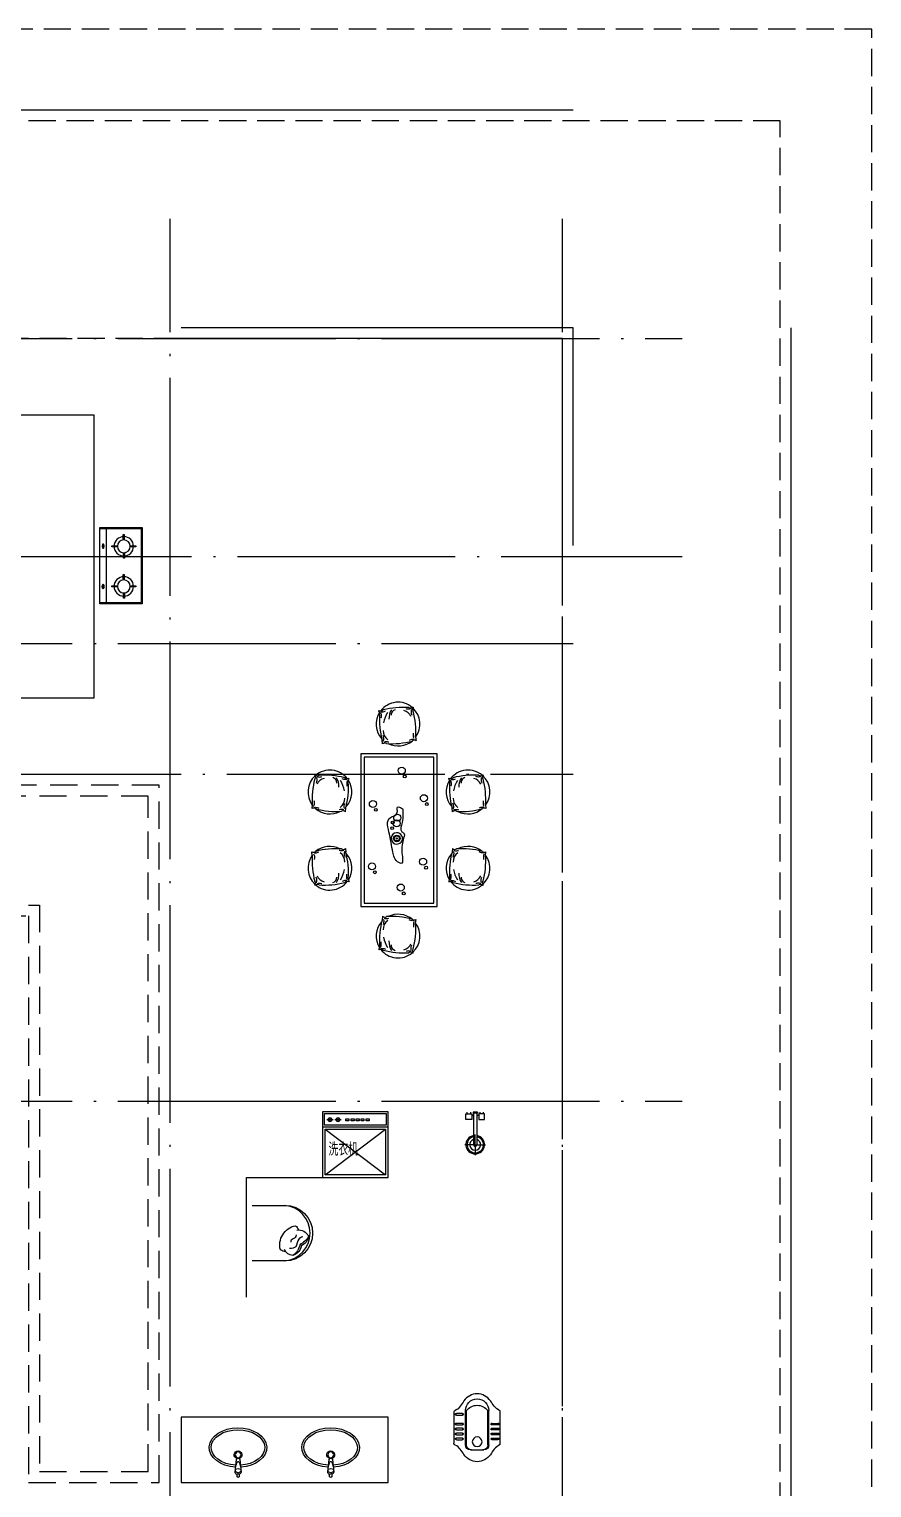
# Model space of a CAD drawing. Extents: x 12372 to 35552, y 13701 to 37581.
# Drawn here: x 27819 to 35552, y 24191 to 37581 of the extents above; entities that cross this region are included whole.
import ezdxf

# ---------------------------------------------------------------- set-up
doc = ezdxf.new("R2010")
doc.units = 0
doc.header["$LTSCALE"] = 1000
doc.header["$MEASUREMENT"] = 0
for name, pattern in [('DASH', [0.35, 0.25, -0.1]), ('DOTE', [2.42, 2, -0.2, 0.02, -0.2]), ('HIDDEN', [0.375, 0.25, -0.125])]:
    doc.linetypes.add(name, pattern=pattern)
for name, color, linetype in [('A-DOTE', 1, 'DOTE'), ('AE-FURN-MOVE', 165, 'Continuous'), ('AXIS', 3, 'Continuous'), ('WALL', 9, 'Continuous')]:
    doc.layers.add(name, color=color, linetype=linetype)
doc.layers.add('辅助线', color=8, linetype='DASH', plot=False)
doc.styles.get("Standard").update_dxf_attribs({"font": 'gbenor.shx', "bigfont": 'gbcbig.shx'})

# ---------------------------------------------------------------- blocks, each defined once
blk = doc.blocks.new('*U32')
at = {"color": 8}
for p, q in [((340, 184), (-340, 184)), ((-340, -194), (-340, 184)), ((340, -194), (340, 184)), ((340, -137), (-340, -137)), ((-210, -163), (-195, -163)), ((-210, -167), (-195, -167)), ((-195, -155), (-195, -155)), ((-195, -163), (-195, -157)), ((-195, -173), (-195, -167)), ((-195, -175), (-195, -175)), ((-191, -155), (-191, -155)), ((-191, -163), (-191, -157)), ((-191, -163), (-175, -163)), ((-191, -167), (-174, -167)), ((-191, -173), (-191, -167)), ((-191, -175), (-191, -175)), ((159, -163), (200, -163)), ((159, -165), (200, -165)), ((159, -165), (200, -165)), ((159, -167), (200, -167)), ((177, -175), (177, -155)), ((179, -175), (179, -155)), ((181, -175), (181, -155))]:
    blk.add_line(p, q, dxfattribs=at)
blk.add_lwpolyline([(350, 194), (-350, 194), (-350, -194), (350, -194)], close=True)
for points in [[(-194, 135), (-194, 87), (-185, 87), (-185, 135)], [(173, 135), (173, 87), (182, 87), (182, 135)], [(-300, 21), (-253, 21), (-253, 31), (-300, 31)], [(-81, 29), (-128, 29), (-128, 20), (-81, 20)], [(67, 21), (115, 21), (115, 31), (67, 31)], [(287, 29), (239, 29), (239, 20), (287, 20)], [(-187, -85), (-187, -37), (-196, -37), (-196, -85)], [(181, -85), (181, -37), (172, -37), (172, -85)]]:
    blk.add_lwpolyline(points, close=True, dxfattribs=at)
for centre in [(-191, 25), (177, 25)]:
    blk.add_circle(centre, 89.1)
for centre in [(-191, 25), (177, 25)]:
    blk.add_circle(centre, 59.1, dxfattribs=at)
for centre in [(-192, -165), (179, -165)]:
    blk.add_ellipse(centre, major_axis=(-20.6, 0), ratio=0.466667, dxfattribs=at)
for points, knots in [([(-195, -157), (-196, -158), (-196, -158), (-199, -158), (-201, -158), (-205, -159), (-206, -160), (-208, -161), (-209, -162), (-210, -162), (-210, -163), (-210, -163)], [4.849937, 4.849937, 4.849937, 4.849937, 4.96011, 4.96011, 5.278154, 5.278154, 5.596197, 5.596197, 5.820437, 5.820437, 5.918287, 5.918287, 5.918287, 5.918287]), ([(-210, -167), (-210, -167), (-210, -167), (-210, -167), (-210, -168), (-209, -168), (-208, -169), (-207, -170), (-205, -170), (-202, -172), (-200, -172), (-197, -172), (-196, -172), (-195, -173)], [6.596587, 6.596587, 6.596587, 6.596587, 6.599871, 6.599871, 6.758213, 6.758213, 6.916556, 6.916556, 7.241139, 7.241139, 7.565721, 7.565721, 7.716432, 7.716432, 7.716432, 7.716432]), ([(-175, -163), (-175, -163), (-175, -162), (-176, -161), (-177, -161), (-178, -160), (-179, -160), (-181, -159), (-183, -158), (-187, -158), (-189, -157), (-191, -157), (-191, -157), (-191, -157)], [9.78973, 9.78973, 9.78973, 9.78973, 9.926221, 9.926221, 10.107693, 10.107693, 10.289165, 10.289165, 10.607209, 10.607209, 10.925252, 10.925252, 10.929627, 10.929627, 10.929627, 10.929627]), ([(-191, -173), (-189, -173), (-187, -172), (-183, -172), (-182, -171), (-179, -170), (-178, -170), (-176, -168), (-175, -168), (-175, -167), (-174, -167), (-174, -167)], [7.91993, 7.91993, 7.91993, 7.91993, 8.214887, 8.214887, 8.539469, 8.539469, 8.801496, 8.801496, 9.01886, 9.01886, 9.11142, 9.11142, 9.11142, 9.11142]), ([(161, -165), (161, -165), (161, -166), (161, -166), (161, -167), (161, -167), (162, -168), (163, -168), (163, -169), (165, -170), (166, -170), (170, -172), (172, -172), (176, -173), (178, -173), (182, -173), (184, -172), (188, -172), (190, -171), (193, -170), (194, -170), (196, -168), (196, -168), (197, -167), (197, -167), (198, -166), (198, -166), (198, -165), (198, -165), (198, -164), (197, -164), (197, -163), (197, -162), (196, -161), (195, -161), (194, -160), (193, -160), (190, -159), (189, -158), (185, -158), (183, -157), (179, -157), (176, -157), (172, -158), (170, -158), (167, -159), (165, -160), (163, -161), (163, -162), (162, -163), (161, -163), (161, -164), (161, -164), (161, -165), (161, -165), (161, -165)], [0, 0, 0, 0, 0.158343, 0.158343, 0.316685, 0.316685, 0.475028, 0.475028, 0.633371, 0.633371, 0.957954, 0.957954, 1.282536, 1.282536, 1.607119, 1.607119, 1.931701, 1.931701, 2.256284, 2.256284, 2.518311, 2.518311, 2.735674, 2.735674, 2.917147, 2.917147, 3.098619, 3.098619, 3.280091, 3.280091, 3.461563, 3.461563, 3.643035, 3.643035, 3.824508, 3.824508, 4.00598, 4.00598, 4.324023, 4.324023, 4.642067, 4.642067, 4.96011, 4.96011, 5.278154, 5.278154, 5.596197, 5.596197, 5.820437, 5.820437, 6.044677, 6.044677, 6.209716, 6.209716, 6.283185, 6.283185, 6.283185, 6.283185])]:
    blk.add_open_spline(points, degree=3, knots=knots, dxfattribs=at)
blk = doc.blocks.new('*U36')
at = {"color": 8, "linetype": 'ByBlock', "ltscale": 15}
for points in [[(-503, 732), (-503, 733)], [(-234, 795), (-199, 799)], [(-195, 763), (-195, 762)], [(195, 763), (195, 762)], [(234, 795), (199, 799)], [(503, 732), (503, 733)], [(-169, 491), (-169, 491), (-204, 488)], [(169, 491), (169, 491), (204, 488)], [(-791, 151), (-791, 151), (-827, 154)], [(791, 151), (791, 151), (827, 154)], [(-1125, -90), (-1125, -91)], [(-818, -121), (-818, -120)], [(818, -121), (818, -120)], [(1125, -90), (1125, -91)], [(-857, -153), (-821, -157)], [(857, -153), (821, -157)], [(-169, -491), (-169, -491), (-204, -488)], [(169, -491), (169, -491), (204, -488)], [(-503, -732), (-503, -733)], [(-234, -795), (-199, -799)], [(-195, -763), (-195, -762)], [(195, -763), (195, -762)], [(234, -795), (199, -799)], [(503, -732), (503, -733)]]:
    blk.add_lwpolyline(points, dxfattribs=at)
at = {"linetype": 'Continuous'}
blk.add_lwpolyline([(-700, -350), (700, -350), (700, 350), (-700, 350)], close=True, dxfattribs=at)
at = {"color": 8, "linetype": 'Continuous'}
blk.add_lwpolyline([(-670, -320), (670, -320), (670, 320), (-670, 320)], close=True, dxfattribs=at)
at = {"color": 8, "linetype": 'ByBlock', "ltscale": 15}
for centre, radius in [((-333, 248), 32.2), ((240, 239), 32.2), ((-387, 221), 13.5), ((186, 212), 13.5), ((-527, -17), 32.2), ((-76, 19), 30.3), ((-76, 19), 26), ((-76, 19), 23.4), ((-76, 19), 6.06), ((18, 62), 13.5), ((62, 21), 32.2), ((69, 57), 13.5), ((114, 16), 32.2), ((546, -26), 32.2), ((-581, -44), 13.5), ((492, -53), 13.5), ((-345, -249), 13.5), ((-290, -222), 32.2), ((239, -256), 13.5), ((293, -229), 32.2)]:
    blk.add_circle(centre, radius, dxfattribs=at)
at = {"ltscale": 120}
for centre, start, end in [((-350, 634), 53.3334, 137.5618), ((350, 634), 42.4382, 126.6666), ((-350, 634), 139.6082, 232.578), ((-350, 634), 332.6405, 40.6948), ((350, 634), 139.3052, 207.3595), ((350, 634), 307.422, 40.3918), ((-350, 634), 237.6262, 311.9099), ((350, 634), 228.0901, 302.3738), ((-973, 8), 127.422, 220.3918), ((-973, 8), 48.0901, 122.3738), ((973, 8), 57.6262, 131.9099), ((973, 8), 319.6082, 52.578), ((-973, 8), 319.3052, 27.3595), ((973, 8), 152.6405, 220.6948), ((-973, 8), 222.4382, 306.6666), ((973, 8), 233.3334, 317.5618), ((-350, -634), 127.422, 220.3918), ((-350, -634), 48.0901, 122.3738), ((350, -634), 57.6262, 131.9099), ((350, -634), 319.6082, 52.578), ((-350, -634), 319.3052, 27.3595), ((350, -634), 152.6405, 220.6948), ((-350, -634), 222.4382, 306.6666), ((350, -634), 233.3334, 317.5618)]:
    blk.add_arc(centre, 201, start, end, dxfattribs=at)
at = {"color": 8, "linetype": 'ByBlock', "ltscale": 15}
for centre, radius, start, end in [((-532, 748), 32.8, 331.1613, 39.9508), ((235, 686), 740, 176.3631, 194.749), ((-376, 659), 103, 115.5209, 163.9239), ((-281, 57), 740, 86.3631, 104.749), ((-170, 783), 32.8, 151.1613, 219.9508), ((-911, 575), 740, 356.3631, 14.749), ((911, 575), 740, 165.251, 183.6369), ((170, 783), 32.8, 320.0492, 28.8387), ((281, 57), 740, 75.251, 93.6369), ((376, 659), 103, 16.0761, 64.4791), ((-235, 686), 740, 345.251, 3.6369), ((532, 748), 32.8, 140.0492, 208.8387), ((-435, 618), 48.4, 194.0472, 273.7214), ((-402, 697), 147, 237.407, 272.7549), ((-301, 799), 305, 239.426, 258.5985), ((-292, 603), 106, 269.5416, 322.8842), ((292, 603), 106, 217.1158, 270.4584), ((301, 799), 305, 281.4015, 300.574), ((402, 697), 147, 267.2451, 302.593), ((435, 618), 48.4, 266.2786, 345.9528), ((-505, 477), 32.8, 331.1613, 39.9508), ((-393, 1203), 740, 266.3631, 284.749), ((-144, 512), 32.8, 151.1613, 219.9508), ((144, 512), 32.8, 320.0492, 28.8387), ((393, 1203), 740, 255.251, 273.6369), ((505, 477), 32.8, 140.0492, 208.8387), ((-387, -44), 740, 165.251, 183.6369), ((-1128, 165), 32.8, 320.0492, 28.8387), ((-924, -157), 305, 101.4015, 120.574), ((-1015, -561), 740, 75.251, 93.6369), ((-914, 39), 106, 37.1158, 90.4584), ((-766, 130), 32.8, 140.0492, 208.8387), ((766, 130), 32.8, 331.1613, 39.9508), ((1015, -561), 740, 86.3631, 104.749), ((914, 39), 106, 89.5416, 142.8842), ((924, -157), 305, 59.426, 78.5985), ((1128, 165), 32.8, 151.1613, 219.9508), ((387, -44), 740, 356.3631, 14.749), ((-1025, -55), 147, 87.2451, 122.593), ((-1057, 24), 48.4, 86.2786, 165.9528), ((-1533, 67), 740, 345.251, 3.6369), ((-76, 19), 52, 160.5618, 5.2841), ((-76, 19), 52, 5.2841, 160.5618), ((1533, 67), 740, 176.3631, 194.749), ((1025, -55), 147, 57.407, 92.7549), ((1057, 24), 48.4, 14.0472, 93.7214), ((-1154, -106), 32.8, 320.0492, 28.8387), ((-999, -17), 103, 196.0761, 244.4791), ((-904, 585), 740, 255.251, 273.6369), ((-792, -141), 32.8, 140.0492, 208.8387), ((792, -141), 32.8, 331.1613, 39.9508), ((904, 585), 740, 266.3631, 284.749), ((999, -17), 103, 295.5209, 343.9239), ((1154, -106), 32.8, 151.1613, 219.9508), ((235, -686), 740, 165.251, 183.6369), ((-505, -477), 32.8, 320.0492, 28.8387), ((-301, -799), 305, 101.4015, 120.574), ((-393, -1203), 740, 75.251, 93.6369), ((-292, -603), 106, 37.1158, 90.4584), ((-911, -575), 740, 345.251, 3.6369), ((-144, -512), 32.8, 140.0492, 208.8387), ((144, -512), 32.8, 331.1613, 39.9508), ((911, -575), 740, 176.3631, 194.749), ((393, -1203), 740, 86.3631, 104.749), ((292, -603), 106, 89.5416, 142.8842), ((301, -799), 305, 59.426, 78.5985), ((505, -477), 32.8, 151.1613, 219.9508), ((-235, -686), 740, 356.3631, 14.749), ((-435, -618), 48.4, 86.2786, 165.9528), ((-402, -697), 147, 87.2451, 122.593), ((402, -697), 147, 57.407, 92.7549), ((435, -618), 48.4, 14.0472, 93.7214), ((-532, -748), 32.8, 320.0492, 28.8387), ((-376, -659), 103, 196.0761, 244.4791), ((-281, -57), 740, 255.251, 273.6369), ((-170, -783), 32.8, 140.0492, 208.8387), ((170, -783), 32.8, 331.1613, 39.9508), ((281, -57), 740, 266.3631, 284.749), ((376, -659), 103, 295.5209, 343.9239), ((532, -748), 32.8, 151.1613, 219.9508)]:
    blk.add_arc(centre, radius, start, end, dxfattribs=at)
for points, knots in [([(-506, 769), (-506, 771), (-505, 777), (-491, 760), (-479, 767), (-470, 772)], [0, 0, 0, 0, 8.024829, 21.050859, 61.733421, 61.733421, 61.733421, 61.733421]), ([(-493, 751), (-491, 746), (-485, 732), (-488, 717), (-491, 707)], [0, 0, 0, 0, 20.199903, 65.117816, 65.117816, 65.117816, 65.117816]), ([(-484, 757), (-479, 756), (-462, 750), (-445, 756), (-432, 761)], [0, 0, 0, 0, 20.94518, 77.547913, 77.547913, 77.547913, 77.547913]), ([(-217, 783), (-221, 781), (-237, 772), (-256, 775), (-269, 777)], [0, 0, 0, 0, 20.94518, 77.547913, 77.547913, 77.547913, 77.547913]), ([(-207, 778), (-208, 774), (-212, 759), (-205, 745), (-201, 735)], [0, 0, 0, 0, 20.199903, 65.117816, 65.117816, 65.117816, 65.117816]), ([(207, 778), (208, 774), (212, 759), (205, 745), (201, 735)], [0, 0, 0, 0, 20.199903, 65.117816, 65.117816, 65.117816, 65.117816]), ([(217, 783), (221, 781), (237, 772), (256, 775), (269, 777)], [0, 0, 0, 0, 20.94518, 77.547913, 77.547913, 77.547913, 77.547913]), ([(484, 757), (479, 756), (462, 750), (445, 756), (432, 761)], [0, 0, 0, 0, 20.94518, 77.547913, 77.547913, 77.547913, 77.547913]), ([(506, 769), (506, 771), (505, 777), (491, 760), (479, 767), (470, 772)], [0, 0, 0, 0, 8.024829, 21.050859, 61.733421, 61.733421, 61.733421, 61.733421]), ([(493, 751), (491, 746), (485, 732), (488, 717), (491, 707)], [0, 0, 0, 0, 20.199903, 65.117816, 65.117816, 65.117816, 65.117816]), ([(-186, 505), (-187, 509), (-193, 523), (-189, 538), (-186, 548)], [0, 0, 0, 0, 20.199903, 65.117816, 65.117816, 65.117816, 65.117816]), ([(186, 505), (187, 509), (193, 523), (189, 538), (186, 548)], [0, 0, 0, 0, 20.199903, 65.117816, 65.117816, 65.117816, 65.117816]), ([(-440, 465), (-447, 466), (-458, 468), (-470, 454), (-475, 459), (-476, 461)], [0, 0, 0, 0, 30.857349, 48.406165, 58.315689, 58.315689, 58.315689, 58.315689]), ([(-466, 477), (-464, 481), (-461, 496), (-467, 510), (-471, 520)], [0, 0, 0, 0, 20.199903, 65.117816, 65.117816, 65.117816, 65.117816]), ([(-456, 471), (-452, 474), (-436, 482), (-417, 479), (-404, 477)], [0, 0, 0, 0, 20.94518, 77.547913, 77.547913, 77.547913, 77.547913]), ([(-194, 498), (-199, 500), (-216, 506), (-234, 500), (-247, 496)], [0, 0, 0, 0, 20.94518, 77.547913, 77.547913, 77.547913, 77.547913]), ([(194, 498), (199, 500), (216, 506), (234, 500), (247, 496)], [0, 0, 0, 0, 20.94518, 77.547913, 77.547913, 77.547913, 77.547913]), ([(456, 471), (452, 474), (436, 482), (417, 479), (404, 477)], [0, 0, 0, 0, 20.94518, 77.547913, 77.547913, 77.547913, 77.547913]), ([(440, 465), (447, 466), (458, 468), (470, 454), (475, 459), (476, 461)], [0, 0, 0, 0, 30.857349, 48.406165, 58.315689, 58.315689, 58.315689, 58.315689]), ([(466, 477), (464, 481), (461, 496), (467, 510), (471, 520)], [0, 0, 0, 0, 20.199903, 65.117816, 65.117816, 65.117816, 65.117816]), ([(-1062, 177), (-1069, 176), (-1081, 174), (-1092, 188), (-1097, 183), (-1099, 181)], [0, 0, 0, 0, 30.857349, 48.406165, 58.315689, 58.315689, 58.315689, 58.315689]), ([(-1088, 166), (-1087, 161), (-1083, 146), (-1089, 132), (-1094, 122)], [0, 0, 0, 0, 20.199903, 65.117816, 65.117816, 65.117816, 65.117816]), ([(-1078, 171), (-1074, 168), (-1058, 160), (-1040, 163), (-1026, 165)], [0, 0, 0, 0, 20.94518, 77.547913, 77.547913, 77.547913, 77.547913]), ([(-817, 144), (-821, 142), (-838, 136), (-856, 142), (-869, 146)], [0, 0, 0, 0, 20.94518, 77.547913, 77.547913, 77.547913, 77.547913]), ([(-808, 137), (-810, 133), (-815, 119), (-811, 104), (-809, 94)], [0, 0, 0, 0, 20.199903, 65.117816, 65.117816, 65.117816, 65.117816]), ([(808, 137), (810, 133), (815, 119), (811, 104), (809, 94)], [0, 0, 0, 0, 20.199903, 65.117816, 65.117816, 65.117816, 65.117816]), ([(817, 144), (821, 142), (838, 136), (856, 142), (869, 146)], [0, 0, 0, 0, 20.94518, 77.547913, 77.547913, 77.547913, 77.547913]), ([(1078, 171), (1074, 168), (1058, 160), (1040, 163), (1026, 165)], [0, 0, 0, 0, 20.94518, 77.547913, 77.547913, 77.547913, 77.547913]), ([(1062, 177), (1069, 176), (1081, 174), (1092, 188), (1097, 183), (1099, 181)], [0, 0, 0, 0, 30.857349, 48.406165, 58.315689, 58.315689, 58.315689, 58.315689]), ([(1088, 166), (1087, 161), (1083, 146), (1089, 132), (1094, 122)], [0, 0, 0, 0, 20.199903, 65.117816, 65.117816, 65.117816, 65.117816]), ([(-1129, -127), (-1128, -129), (-1127, -135), (-1114, -117), (-1101, -125), (-1092, -130)], [0, 0, 0, 0, 8.024829, 21.050859, 61.733421, 61.733421, 61.733421, 61.733421]), ([(-1115, -109), (-1113, -104), (-1107, -90), (-1111, -75), (-1113, -65)], [0, 0, 0, 0, 20.199903, 65.117816, 65.117816, 65.117816, 65.117816]), ([(-1106, -115), (-1102, -114), (-1085, -108), (-1067, -114), (-1054, -119)], [0, 0, 0, 0, 20.94518, 77.547913, 77.547913, 77.547913, 77.547913]), ([(-840, -141), (-844, -139), (-860, -130), (-878, -133), (-891, -134)], [0, 0, 0, 0, 20.94518, 77.547913, 77.547913, 77.547913, 77.547913]), ([(-830, -136), (-831, -132), (-834, -117), (-828, -103), (-823, -93)], [0, 0, 0, 0, 20.199903, 65.117816, 65.117816, 65.117816, 65.117816]), ([(830, -136), (831, -132), (834, -117), (828, -103), (823, -93)], [0, 0, 0, 0, 20.199903, 65.117816, 65.117816, 65.117816, 65.117816]), ([(840, -141), (844, -139), (860, -130), (878, -133), (891, -134)], [0, 0, 0, 0, 20.94518, 77.547913, 77.547913, 77.547913, 77.547913]), ([(1106, -115), (1102, -114), (1085, -108), (1067, -114), (1054, -119)], [0, 0, 0, 0, 20.94518, 77.547913, 77.547913, 77.547913, 77.547913]), ([(1129, -127), (1128, -129), (1127, -135), (1114, -117), (1101, -125), (1092, -130)], [0, 0, 0, 0, 8.024829, 21.050859, 61.733421, 61.733421, 61.733421, 61.733421]), ([(1115, -109), (1113, -104), (1107, -90), (1111, -75), (1113, -65)], [0, 0, 0, 0, 20.199903, 65.117816, 65.117816, 65.117816, 65.117816]), ([(-440, -465), (-447, -466), (-458, -468), (-470, -454), (-475, -459), (-476, -461)], [0, 0, 0, 0, 30.857349, 48.406165, 58.315689, 58.315689, 58.315689, 58.315689]), ([(-466, -477), (-464, -481), (-461, -496), (-467, -510), (-471, -520)], [0, 0, 0, 0, 20.199903, 65.117816, 65.117816, 65.117816, 65.117816]), ([(-456, -471), (-452, -474), (-436, -482), (-417, -479), (-404, -477)], [0, 0, 0, 0, 20.94518, 77.547913, 77.547913, 77.547913, 77.547913]), ([(-194, -498), (-199, -500), (-216, -506), (-234, -500), (-247, -496)], [0, 0, 0, 0, 20.94518, 77.547913, 77.547913, 77.547913, 77.547913]), ([(-186, -505), (-187, -509), (-193, -523), (-189, -538), (-186, -548)], [0, 0, 0, 0, 20.199903, 65.117816, 65.117816, 65.117816, 65.117816]), ([(186, -505), (187, -509), (193, -523), (189, -538), (186, -548)], [0, 0, 0, 0, 20.199903, 65.117816, 65.117816, 65.117816, 65.117816]), ([(194, -498), (199, -500), (216, -506), (234, -500), (247, -496)], [0, 0, 0, 0, 20.94518, 77.547913, 77.547913, 77.547913, 77.547913]), ([(456, -471), (452, -474), (436, -482), (417, -479), (404, -477)], [0, 0, 0, 0, 20.94518, 77.547913, 77.547913, 77.547913, 77.547913]), ([(440, -465), (447, -466), (458, -468), (470, -454), (475, -459), (476, -461)], [0, 0, 0, 0, 30.857349, 48.406165, 58.315689, 58.315689, 58.315689, 58.315689]), ([(466, -477), (464, -481), (461, -496), (467, -510), (471, -520)], [0, 0, 0, 0, 20.199903, 65.117816, 65.117816, 65.117816, 65.117816]), ([(-506, -769), (-506, -771), (-505, -777), (-491, -760), (-479, -767), (-470, -772)], [0, 0, 0, 0, 8.024829, 21.050859, 61.733421, 61.733421, 61.733421, 61.733421]), ([(-493, -751), (-491, -746), (-485, -732), (-488, -717), (-491, -707)], [0, 0, 0, 0, 20.199903, 65.117816, 65.117816, 65.117816, 65.117816]), ([(-484, -757), (-479, -756), (-462, -750), (-445, -756), (-432, -761)], [0, 0, 0, 0, 20.94518, 77.547913, 77.547913, 77.547913, 77.547913]), ([(-217, -783), (-221, -781), (-237, -772), (-256, -775), (-269, -777)], [0, 0, 0, 0, 20.94518, 77.547913, 77.547913, 77.547913, 77.547913]), ([(-207, -778), (-208, -774), (-212, -759), (-205, -745), (-201, -735)], [0, 0, 0, 0, 20.199903, 65.117816, 65.117816, 65.117816, 65.117816]), ([(207, -778), (208, -774), (212, -759), (205, -745), (201, -735)], [0, 0, 0, 0, 20.199903, 65.117816, 65.117816, 65.117816, 65.117816]), ([(217, -783), (221, -781), (237, -772), (256, -775), (269, -777)], [0, 0, 0, 0, 20.94518, 77.547913, 77.547913, 77.547913, 77.547913]), ([(484, -757), (479, -756), (462, -750), (445, -756), (432, -761)], [0, 0, 0, 0, 20.94518, 77.547913, 77.547913, 77.547913, 77.547913]), ([(506, -769), (506, -771), (505, -777), (491, -760), (479, -767), (470, -772)], [0, 0, 0, 0, 8.024829, 21.050859, 61.733421, 61.733421, 61.733421, 61.733421]), ([(493, -751), (491, -746), (485, -732), (488, -717), (491, -707)], [0, 0, 0, 0, 20.199903, 65.117816, 65.117816, 65.117816, 65.117816])]:
    blk.add_open_spline(points, degree=3, knots=knots, dxfattribs=at)
blk.add_spline([(198, -33), (71, -29), (-16, -28), (-33, -48), (-58, -47), (-120, -33), (-190, -26), (-306, -20), (-280, 25), (-226, 50), (-37, 87), (114, 80), (159, 15), (212, 12), (201, -25), (189, -36)], degree=3, dxfattribs=at)
blk = doc.blocks.new('海龙工具_洗盆')
at = {"color": 8}
blk.add_lwpolyline([(10, -35), (10, -4, 0.376297), (-11, -4), (-11, -34, -0.272573)], format="xyb", close=True, dxfattribs=at)
for points in [[(-11, -27, 0.271653), (-29, -49), (-15, -165, 0.760816), (14, -165), (27, -49, 0.255599), (10, -28)], [(26, -62, 0.726092), (-27, -63)], [(-24, -94, 0.023079), (-8, -143, 0.427088), (7, -143, 0.023079), (22, -94)]]:
    blk.add_lwpolyline(points, format="xyb", dxfattribs=at)
blk.add_lwpolyline([(24, -71), (-1, -80), (-26, -71)], dxfattribs=at)
blk.add_circle((-1, -207), 27, dxfattribs=at)
blk.add_arc((-1, -207), 35.6, 105.7254, 73.6041, dxfattribs=at)
blk.add_ellipse((-2, -274), major_axis=(-264, -1), ratio=0.685587, start_param=-1.488972, end_param=4.621616)
blk.add_ellipse((-2, -274), major_axis=(246, 1), ratio=0.663308, start_param=1.649511, end_param=7.763959, dxfattribs=at)
blk = doc.blocks.new('*U68')
blk.add_lwpolyline([(0, 0), (1900, 0), (1900, -600), (0, -600)], close=True)
for p in [(525, -46), (1375, -46)]:
    blk.add_blockref('海龙工具_洗盆', p)
blk = doc.blocks.new('*U69')
for p, q in [((-300, 369), (-300, -232)), ((300, 369), (-300, 369)), ((300, -232), (300, 369)), ((-300, 232), (300, 232)), ((-300, -232), (300, -232))]:
    blk.add_line(p, q)
at = {"color": 8}
for p, q in [((-284, 248), (-284, 353)), ((-284, 353), (284, 353)), ((-257, 292), (-257, 302)), ((-257, 302), (-210, 302)), ((-210, 292), (-257, 292)), ((-210, 302), (-210, 292)), ((-183, 292), (-183, 302)), ((-183, 302), (-136, 302)), ((-136, 292), (-183, 292)), ((-136, 302), (-136, 292)), ((-88, 288), (-88, 306)), ((-88, 306), (-61, 306)), ((-61, 288), (-88, 288)), ((-61, 306), (-61, 288)), ((-38, 288), (-38, 306)), ((-38, 306), (-11, 306)), ((-11, 288), (-38, 288)), ((-11, 306), (-11, 288)), ((7, 288), (7, 306)), ((7, 306), (34, 306)), ((34, 288), (7, 288)), ((34, 306), (34, 288)), ((52, 288), (52, 306)), ((52, 306), (79, 306)), ((79, 288), (52, 288)), ((79, 306), (79, 288)), ((99, 288), (99, 306)), ((99, 306), (126, 306)), ((126, 288), (99, 288)), ((126, 306), (126, 288)), ((284, 353), (284, 248)), ((284, 248), (-284, 248)), ((-277, 210), (277, 210)), ((-277, -210), (277, 210)), ((-277, 210), (277, -210)), ((-277, -210), (-277, 210)), ((277, 210), (277, -210)), ((277, -210), (-277, -210))]:
    blk.add_line(p, q, dxfattribs=at)
for centre, start, end in [((-233, 297), 17.42, 162.58), ((-233, 297), 195.5721, 344.4279), ((-159, 297), 17.42, 162.58), ((-159, 297), 195.5721, 344.4279)]:
    blk.add_arc(centre, 17.4, start, end, dxfattribs=at)
blk.add_text('洗衣机', height=120).set_placement((-246, -33))
blk = doc.blocks.new('*U70')
at = {"color": 8, "linetype": 'Continuous'}
blk.add_lwpolyline([(-267, 318), (-267, 619, -1), (243, 619), (243, 318)], format="xyb", dxfattribs=at)
blk.add_arc((-12, 595), 256, 5.4586, 174.5414, dxfattribs=at)
at = {"color": 250, "extrusion": (0, 0, -1)}
for centre, major_axis, start_param, end_param in [((56, 746), (69.1, -69.1), 2.170135, 3.540916), ((-2, 724), (-81.1, -81.1), 2.540982, 3.519172), ((-18, 675), (-51.9, -51.9), 1.368059, 2.02427), ((97, 753), (-128, -128), -1.037469, 0.573364), ((87, 660), (-78.1, -78.1), 2.435498, 3.625733), ((108, 695), (59.8, -59.8), 5.521851, 6.710867), ((53, 634), (74.2, -74.2), 5.568502, 6.052223)]:
    blk.add_ellipse(centre, major_axis=major_axis, ratio=1, start_param=start_param, end_param=end_param, dxfattribs=at)
at = {"color": 250, "linetype": 'Continuous', "ltscale": 3000, "extrusion": (0, 0, -1)}
for centre, major_axis, start_param, end_param in [((-76, 672), (134, -134), 4.450749, 5.037426), ((72, 615), (101, -101), 4.081289, 4.922055)]:
    blk.add_ellipse(centre, major_axis=major_axis, ratio=1, start_param=start_param, end_param=end_param, dxfattribs=at)
at = {"color": 250, "linetype": 'Continuous', "ltscale": 3000}
for points, knots in [([(3, 722), (13, 721), (38, 718), (42, 676), (65, 674), (72, 674)], [0, 0, 0, 0, 40.128513, 107.093014, 136.921512, 136.921512, 136.921512, 136.921512]), ([(22, 783), (27, 769), (40, 729), (123, 736), (127, 686), (129, 663)], [0, 0, 0, 0, 63.901092, 178.479302, 266.758183, 266.758183, 266.758183, 266.758183])]:
    blk.add_open_spline(points, degree=3, knots=knots, dxfattribs=at)
blk = doc.blocks.new('*U45')
at = {"ltscale": 3}
for p, q in [((269, 568), (269, 874)), ((373, 563), (373, 878)), ((587, 563), (587, 878)), ((695, 862), (695, 579)), ((542, 518), (418, 518))]:
    blk.add_line(p, q, dxfattribs=at)
at = {"color": 8, "ltscale": 3}
for p, q in [((382, 563), (382, 878)), ((578, 563), (578, 878)), ((616, 851), (669, 851)), ((669, 836), (616, 836)), ((344, 761), (291, 761)), ((291, 746), (344, 746)), ((344, 716), (291, 716)), ((291, 701), (344, 701)), ((344, 671), (291, 671)), ((616, 761), (669, 761)), ((669, 746), (616, 746)), ((616, 716), (669, 716)), ((669, 701), (616, 701)), ((616, 671), (669, 671)), ((291, 656), (344, 656)), ((344, 626), (291, 626)), ((291, 611), (344, 611)), ((669, 656), (616, 656)), ((616, 626), (669, 626)), ((669, 611), (616, 611))]:
    blk.add_line(p, q, dxfattribs=at)
blk.add_circle((480, 592), 44.6, dxfattribs=at)
at = {"ltscale": 3}
for centre, radius, start, end in [((480, 878), 107, 0, 180), ((418, 563), 45, 180, 270), ((542, 563), 45, 270, 0)]:
    blk.add_arc(centre, radius, start, end, dxfattribs=at)
at = {"color": 8, "ltscale": 3}
for centre, radius, start, end in [((480, 805), 122, 36.6792, 143.3208), ((614, 844), 7.9, 73.7392, 286.2608), ((672, 844), 7.9, 253.7392, 106.2608), ((288, 754), 7.9, 73.7392, 286.2608), ((288, 709), 7.9, 73.7392, 286.2608), ((288, 664), 7.9, 73.7392, 286.2608), ((346, 754), 7.9, 253.7392, 106.2608), ((346, 709), 7.9, 253.7392, 106.2608), ((346, 664), 7.9, 253.7392, 106.2608), ((614, 754), 7.9, 73.7392, 286.2608), ((614, 709), 7.9, 73.7392, 286.2608), ((614, 664), 7.9, 73.7392, 286.2608), ((672, 754), 7.9, 253.7392, 106.2608), ((672, 709), 7.9, 253.7392, 106.2608), ((672, 664), 7.9, 253.7392, 106.2608), ((288, 619), 7.9, 73.7392, 286.2608), ((346, 619), 7.9, 253.7392, 106.2608), ((427, 563), 45, 180, 270), ((533, 563), 45, 270, 0), ((614, 619), 7.9, 73.7392, 286.2608), ((672, 619), 7.9, 253.7392, 106.2608)]:
    blk.add_arc(centre, radius, start, end, dxfattribs=at)
at = {"ltscale": 3}
for points in [[(269, 874), (289, 887), (327, 911), (357, 973), (409, 1020), (480, 1039), (552, 1020), (602, 973), (632, 916), (664, 885), (693, 875), (695, 866), (695, 862)], [(269, 568), (289, 554), (327, 530), (357, 468), (409, 422), (480, 403), (552, 421), (602, 469), (632, 525), (664, 556), (693, 566), (695, 575), (695, 579)]]:
    blk.add_open_spline(points, degree=3, knots=[0, 0, 0, 0, 71.715686, 131.295623, 202.140786, 272.985949, 343.831112, 414.676275, 474.256212, 533.836148, 546.128646, 558.421144, 558.421144, 558.421144, 558.421144], dxfattribs=at)
blk = doc.blocks.new('A$C4C12256C')
at = {"color": 39}
for p, q in [((-300, 5, 0), (-300, 95, 0)), ((-300, 2, 0), (-300, -3, 0)), ((-305, 0, 0), (-395, 0, 0)), ((-303, 0, 0), (-298, 0, 0)), ((-300, -5, 0), (-300, -95, 0)), ((-295, 0, 0), (-205, 0, 0))]:
    blk.add_line(p, q, dxfattribs=at)
at = {"color": 0, "linetype": 'Continuous'}
for p, q in [((-10, 15), (-300, 15, 0)), ((-30, 32, 0), (-30, 15, 0)), ((-30, 32, 0), (-30, 15, 0)), ((0, 20), (-10, 20)), ((-10, -20), (-10, 20)), ((-5, -20), (-5, 20)), ((0, -20), (0, 20)), ((-10, -15), (-300, -15, 0)), ((-30, -15, 0), (-30, -32, 0)), ((-30, -15, 0), (-30, -32, 0)), ((0, -20), (-10, -20))]:
    blk.add_line(p, q, dxfattribs=at)
at = {"color": 0, "linetype": 'Continuous', "elevation": 0}
for points in [[(-18, 32), (-69, 32), (-69, 85), (-18, 85)], [(-18, -32), (-69, -32), (-69, -85), (-18, -85)]]:
    blk.add_lwpolyline(points, close=True, dxfattribs=at)
for points in [[(-18, 75), (0, 75)], [(0, 42), (-18, 42)], [(0, -42), (-18, -42)], [(-18, -75), (0, -75)]]:
    blk.add_lwpolyline(points, dxfattribs=at)
at = {"color": 0, "linetype": 'Continuous'}
blk.add_arc((-300, 0, 0), 85, 11.537, 348.463, dxfattribs=at)
at = {"color": 39}
for radius, start, end in [(75, 11.537, 348.463), (15, 90, 270)]:
    blk.add_arc((-300, 0, 0), radius, start, end, dxfattribs=at)
at = {"color": 35}
blk.add_arc((-300, 0, 0), 50, 17.4576, 342.5424, dxfattribs=at)

msp = doc.modelspace()

# ---------------------------------------------------------------- linework, layer by layer
msp.add_lwpolyline([(32712, 32841), (32712, 34741), (29212, 34741)])
at = {"color": 8, "linetype": 'HIDDEN'}
for points in [[(19212, 30641), (19212, 24241), (20412, 24241), (20412, 29441), (27812, 29441), (27812, 24241), (29012, 24241), (29012, 30641)], [(19312, 30541), (19312, 24341), (20312, 24341), (20312, 29541), (27912, 29541), (27912, 24341), (28912, 24341), (28912, 30541)]]:
    msp.add_lwpolyline(points, close=True, dxfattribs=at)
at = {"layer": 'A-DOTE', "linetype": 'DOTE'}
for p, q in [((29112, 15441), (29112, 35841)), ((32712, 15441), (32712, 35841)), ((14112, 34741), (33812, 34741)), ((27309, 32741), (33812, 32741)), ((14112, 31941), (32812, 31941)), ((15112, 30741), (32812, 30741)), ((14112, 27741), (33812, 27741))]:
    msp.add_line(p, q, dxfattribs=at)
at = {"layer": 'AE-FURN-MOVE'}
for points in [[(25412, 34041), (28412, 34041), (28412, 31441), (25412, 31441)], [(29812, 25941), (29812, 27041), (31112, 27041)]]:
    msp.add_lwpolyline(points, dxfattribs=at)
at = {"layer": 'AXIS', "color": 8}
for p, q in [((15112, 36841), (32812, 36841)), ((34812, 16441), (34812, 34841))]:
    msp.add_line(p, q, dxfattribs=at)
at = {"layer": 'WALL'}
msp.add_lwpolyline([(32812, 32841), (32812, 34841), (29212, 34841)], dxfattribs=at)
at = {"layer": '辅助线'}
for points in [[(12372, 13701), (35552, 13701), (35552, 37581), (12372, 37581)], [(12372, 13701), (35552, 13701), (35552, 37581), (12372, 37581)], [(13212, 14541), (34712, 14541), (34712, 36741), (13212, 36741)], [(15212, 16541), (32712, 16541), (32712, 34741), (15212, 34741)]]:
    msp.add_lwpolyline(points, close=True, dxfattribs=at)

# ---------------------------------------------------------------- block references
at = {"layer": 'AE-FURN-MOVE', "xscale": -1}
for name, p, rotation in [('*U32', (28662, 32657), 270), ('*U68', (29212, 24241), 180)]:
    msp.add_blockref(name, p, dxfattribs=dict(at, rotation=rotation))
at = {"layer": 'AE-FURN-MOVE'}
for name, p, rotation in [('*U36', (31212, 30229), 89.99999999999999), ('A$C4C12256C', (31912, 27641), 90.00000000000001), ('*U70', (29546, 26517), 270)]:
    msp.add_blockref(name, p, dxfattribs=dict(at, rotation=rotation))
msp.add_blockref('*U69', (30812, 27273), dxfattribs=at)
at = {"layer": 'AE-FURN-MOVE', "xscale": -1}
msp.add_blockref('*U45', (32410, 24022), dxfattribs=at)

doc.saveas('drawing.dxf')
